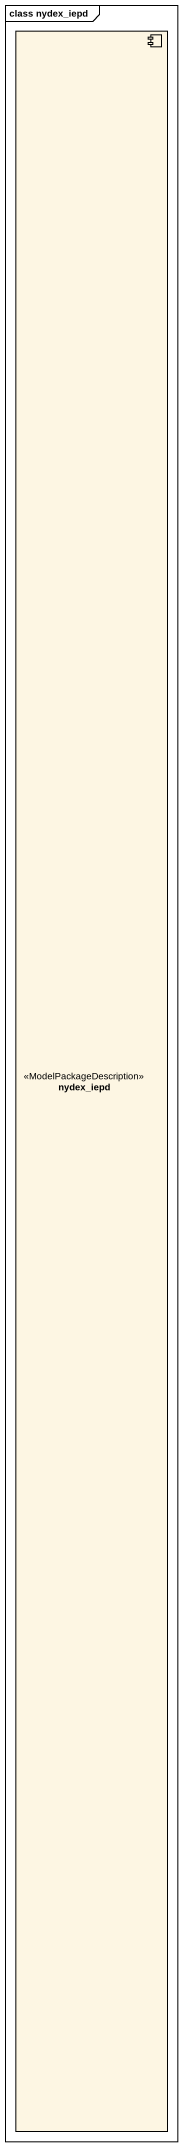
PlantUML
@startuml
mainframe class nydex_iepd
component nydex_iepd <<ModelPackageDescription>>
@enduml
